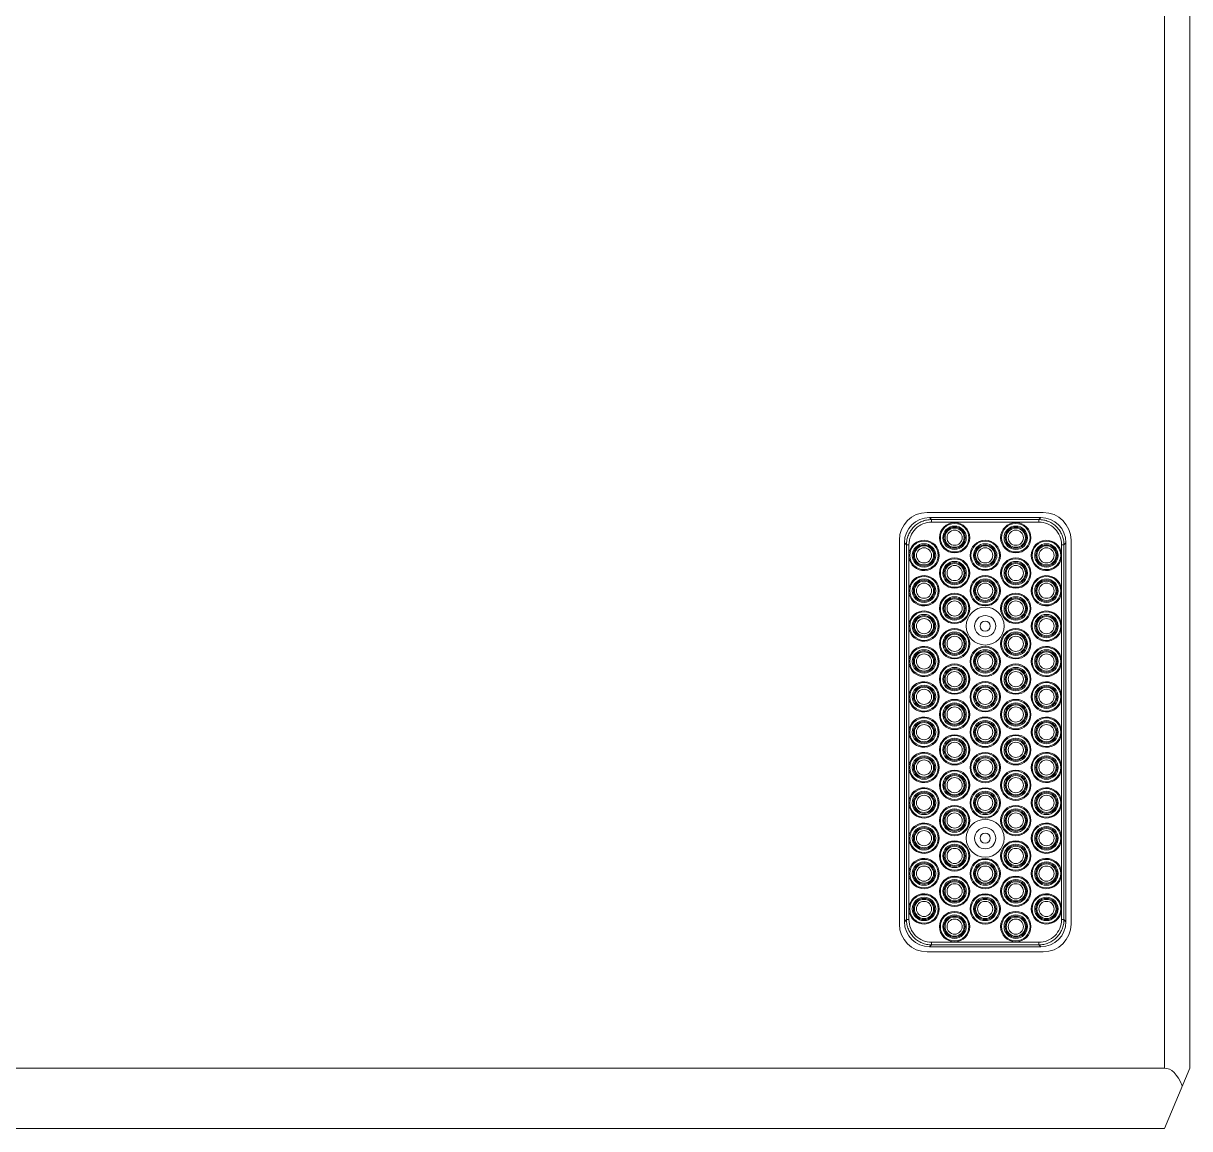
# Model space of a CAD drawing. Header units: millimetres. Extents: x 0 to 3564, y 0 to 2520.
# Drawn here: x 921.1 to 1152.1, y 1652.9 to 1871.8 of the extents above; entities that cross this region are included whole.
import ezdxf

# ---------------------------------------------------------------- set-up
doc = ezdxf.new("R2010")
doc.units = ezdxf.units.MM
doc.layers.get('0').update_dxf_attribs({"lineweight": 13})

msp = doc.modelspace()

# ---------------------------------------------------------------- linework, layer by layer
for p, q in [((1147.08, 2294.94), (1147.08, 1664.94)), ((1152.08, 2294.94), (1152.08, 1664.94)), ((1100.08, 1774.94), (1123.08, 1774.94)), ((1122.6, 1773.94), (1100.56, 1773.94)), ((1100.96, 1773.54), (1100.56, 1773.94)), ((1100.96, 1773.54), (1122.2, 1773.54)), ((1100.96, 1773.54), (1100.96, 1773.04)), ((1122.2, 1773.04), (1100.96, 1773.04)), ((1122.6, 1773.94), (1122.2, 1773.54)), ((1122.2, 1773.04), (1122.2, 1773.54)), ((1094.58, 1693.44), (1094.58, 1769.44)), ((1095.58, 1768.96), (1095.98, 1768.56)), ((1095.58, 1768.96), (1095.58, 1693.92)), ((1096.48, 1768.56), (1095.98, 1768.56)), ((1095.98, 1694.32), (1095.98, 1768.56)), ((1096.48, 1768.56), (1096.48, 1766.78)), ((1127.18, 1768.56), (1126.69, 1768.56)), ((1126.69, 1766.78), (1126.69, 1768.56)), ((1127.18, 1768.56), (1127.58, 1768.96)), ((1127.18, 1768.56), (1127.18, 1694.32)), ((1127.58, 1693.92), (1127.58, 1768.96)), ((1128.58, 1769.44), (1128.58, 1693.44)), ((1096.48, 1766.09), (1096.48, 1759.78)), ((1126.69, 1759.78), (1126.69, 1766.09)), ((1096.48, 1759.09), (1096.48, 1752.78)), ((1126.69, 1752.78), (1126.69, 1759.09)), ((1096.48, 1752.09), (1096.48, 1745.78)), ((1126.69, 1745.78), (1126.69, 1752.09)), ((1096.48, 1745.09), (1096.48, 1738.78)), ((1126.69, 1738.78), (1126.69, 1745.09)), ((1096.48, 1738.09), (1096.48, 1731.78)), ((1126.69, 1731.78), (1126.69, 1738.09)), ((1096.48, 1731.09), (1096.48, 1724.78)), ((1126.69, 1724.78), (1126.69, 1731.09)), ((1096.48, 1724.09), (1096.48, 1717.78)), ((1126.69, 1717.78), (1126.69, 1724.09)), ((1096.48, 1717.09), (1096.48, 1710.78)), ((1126.69, 1710.78), (1126.69, 1717.09)), ((1096.48, 1710.09), (1096.48, 1703.78)), ((1126.69, 1703.78), (1126.69, 1710.09)), ((1096.48, 1703.09), (1096.48, 1696.78)), ((1126.69, 1696.78), (1126.69, 1703.09)), ((1096.48, 1696.09), (1096.48, 1694.32)), ((1126.69, 1694.32), (1126.69, 1696.09)), ((1095.98, 1694.32), (1095.58, 1693.92)), ((1095.98, 1694.32), (1096.48, 1694.32)), ((1126.69, 1694.32), (1127.18, 1694.32)), ((1127.58, 1693.92), (1127.18, 1694.32)), ((1100.56, 1688.94), (1100.96, 1689.33)), ((1100.56, 1688.94), (1122.6, 1688.94)), ((1100.96, 1689.83), (1122.2, 1689.83)), ((1100.96, 1689.83), (1100.96, 1689.33)), ((1122.2, 1689.33), (1100.96, 1689.33)), ((1122.2, 1689.33), (1122.2, 1689.83)), ((1122.2, 1689.33), (1122.6, 1688.94)), ((1123.08, 1687.94), (1100.08, 1687.94)), ((1147.08, 1664.94), (692.08, 1664.94)), ((1147.08, 1652.94), (1152.08, 1664.94)), ((1147.08, 1652.94), (692.08, 1652.94))]:
    msp.add_line(p, q)
for centre, radius in [((1105.52, 1769.94), 3), ((1105.52, 1769.94), 2.82), ((1105.52, 1769.94), 2.32), ((1105.52, 1769.94), 2.1), ((1117.64, 1769.94), 3), ((1117.64, 1769.94), 2.82), ((1117.64, 1769.94), 2.32), ((1117.64, 1769.94), 2.1), ((1105.52, 1769.94), 1.9), ((1105.52, 1769.94), 1.5), ((1117.64, 1769.94), 1.9), ((1117.64, 1769.94), 1.5), ((1099.46, 1766.44), 2.82), ((1099.46, 1766.44), 2.32), ((1099.46, 1766.44), 2.1), ((1099.46, 1766.44), 1.9), ((1099.46, 1766.44), 1.5), ((1111.58, 1766.44), 3), ((1111.58, 1766.44), 2.82), ((1111.58, 1766.44), 2.32), ((1111.58, 1766.44), 2.1), ((1111.58, 1766.44), 1.9), ((1111.58, 1766.44), 1.5), ((1123.71, 1766.44), 2.82), ((1123.71, 1766.44), 2.32), ((1123.71, 1766.44), 2.1), ((1123.71, 1766.44), 1.9), ((1123.71, 1766.44), 1.5), ((1105.52, 1762.94), 3), ((1105.52, 1762.94), 2.82), ((1105.52, 1762.94), 2.32), ((1105.52, 1762.94), 2.1), ((1117.64, 1762.94), 3), ((1117.64, 1762.94), 2.82), ((1117.64, 1762.94), 2.32), ((1117.64, 1762.94), 2.1), ((1105.52, 1762.94), 1.9), ((1105.52, 1762.94), 1.5), ((1117.64, 1762.94), 1.9), ((1117.64, 1762.94), 1.5), ((1099.46, 1759.44), 2.82), ((1099.46, 1759.44), 2.32), ((1099.46, 1759.44), 2.1), ((1099.46, 1759.44), 1.9), ((1099.46, 1759.44), 1.5), ((1111.58, 1759.44), 3), ((1111.58, 1759.44), 2.82), ((1111.58, 1759.44), 2.32), ((1111.58, 1759.44), 2.1), ((1111.58, 1759.44), 1.9), ((1111.58, 1759.44), 1.5), ((1123.71, 1759.44), 2.82), ((1123.71, 1759.44), 2.32), ((1123.71, 1759.44), 2.1), ((1123.71, 1759.44), 1.9), ((1123.71, 1759.44), 1.5), ((1105.52, 1755.94), 3), ((1105.52, 1755.94), 2.82), ((1105.52, 1755.94), 2.32), ((1105.52, 1755.94), 2.1), ((1117.64, 1755.94), 3), ((1117.64, 1755.94), 2.82), ((1117.64, 1755.94), 2.32), ((1117.64, 1755.94), 2.1), ((1105.52, 1755.94), 1.9), ((1105.52, 1755.94), 1.5), ((1111.58, 1752.44), 3.75), ((1117.64, 1755.94), 1.9), ((1117.64, 1755.94), 1.5), ((1099.46, 1752.44), 2.82), ((1099.46, 1752.44), 2.32), ((1099.46, 1752.44), 2.1), ((1099.46, 1752.44), 1.9), ((1099.46, 1752.44), 1.5), ((1111.58, 1752.44), 2.1), ((1111.58, 1752.44), 1), ((1123.71, 1752.44), 2.82), ((1123.71, 1752.44), 2.32), ((1123.71, 1752.44), 2.1), ((1123.71, 1752.44), 1.9), ((1123.71, 1752.44), 1.5), ((1105.52, 1748.94), 3), ((1105.52, 1748.94), 2.82), ((1105.52, 1748.94), 2.32), ((1117.64, 1748.94), 3), ((1117.64, 1748.94), 2.82), ((1117.64, 1748.94), 2.32), ((1105.52, 1748.94), 2.1), ((1105.52, 1748.94), 1.9), ((1105.52, 1748.94), 1.5), ((1117.64, 1748.94), 2.1), ((1117.64, 1748.94), 1.9), ((1117.64, 1748.94), 1.5), ((1099.46, 1745.44), 2.82), ((1099.46, 1745.44), 2.32), ((1099.46, 1745.44), 2.1), ((1099.46, 1745.44), 1.9), ((1099.46, 1745.44), 1.5), ((1111.58, 1745.44), 3), ((1111.58, 1745.44), 2.82), ((1111.58, 1745.44), 2.32), ((1111.58, 1745.44), 2.1), ((1111.58, 1745.44), 1.9), ((1111.58, 1745.44), 1.5), ((1123.71, 1745.44), 2.82), ((1123.71, 1745.44), 2.32), ((1123.71, 1745.44), 2.1), ((1123.71, 1745.44), 1.9), ((1123.71, 1745.44), 1.5), ((1105.52, 1741.94), 3), ((1105.52, 1741.94), 2.82), ((1105.52, 1741.94), 2.32), ((1117.64, 1741.94), 3), ((1117.64, 1741.94), 2.82), ((1117.64, 1741.94), 2.32), ((1105.52, 1741.94), 2.1), ((1105.52, 1741.94), 1.9), ((1105.52, 1741.94), 1.5), ((1117.64, 1741.94), 2.1), ((1117.64, 1741.94), 1.9), ((1117.64, 1741.94), 1.5), ((1099.46, 1738.44), 2.82), ((1099.46, 1738.44), 2.32), ((1099.46, 1738.44), 2.1), ((1099.46, 1738.44), 1.9), ((1099.46, 1738.44), 1.5), ((1111.58, 1738.44), 3), ((1111.58, 1738.44), 2.82), ((1111.58, 1738.44), 2.32), ((1111.58, 1738.44), 2.1), ((1111.58, 1738.44), 1.9), ((1111.58, 1738.44), 1.5), ((1123.71, 1738.44), 2.82), ((1123.71, 1738.44), 2.32), ((1123.71, 1738.44), 2.1), ((1123.71, 1738.44), 1.9), ((1123.71, 1738.44), 1.5), ((1105.52, 1734.94), 3), ((1105.52, 1734.94), 2.82), ((1105.52, 1734.94), 2.32), ((1117.64, 1734.94), 3), ((1117.64, 1734.94), 2.82), ((1117.64, 1734.94), 2.32), ((1105.52, 1734.94), 2.1), ((1105.52, 1734.94), 1.9), ((1105.52, 1734.94), 1.5), ((1117.64, 1734.94), 2.1), ((1117.64, 1734.94), 1.9), ((1117.64, 1734.94), 1.5), ((1099.46, 1731.44), 2.82), ((1099.46, 1731.44), 2.32), ((1099.46, 1731.44), 2.1), ((1099.46, 1731.44), 1.9), ((1099.46, 1731.44), 1.5), ((1111.58, 1731.44), 3), ((1111.58, 1731.44), 2.82), ((1111.58, 1731.44), 2.32), ((1111.58, 1731.44), 2.1), ((1111.58, 1731.44), 1.9), ((1111.58, 1731.44), 1.5), ((1123.71, 1731.44), 2.82), ((1123.71, 1731.44), 2.32), ((1123.71, 1731.44), 2.1), ((1123.71, 1731.44), 1.9), ((1123.71, 1731.44), 1.5), ((1105.52, 1727.94), 3), ((1105.52, 1727.94), 2.82), ((1117.64, 1727.94), 3), ((1117.64, 1727.94), 2.82), ((1105.52, 1727.94), 2.32), ((1105.52, 1727.94), 2.1), ((1105.52, 1727.94), 1.9), ((1105.52, 1727.94), 1.5), ((1117.64, 1727.94), 2.32), ((1117.64, 1727.94), 2.1), ((1117.64, 1727.94), 1.9), ((1117.64, 1727.94), 1.5), ((1099.46, 1724.44), 2.82), ((1099.46, 1724.44), 2.32), ((1099.46, 1724.44), 2.1), ((1099.46, 1724.44), 1.9), ((1099.46, 1724.44), 1.5), ((1111.58, 1724.44), 3), ((1111.58, 1724.44), 2.82), ((1111.58, 1724.44), 2.32), ((1111.58, 1724.44), 2.1), ((1111.58, 1724.44), 1.9), ((1111.58, 1724.44), 1.5), ((1123.71, 1724.44), 2.82), ((1123.71, 1724.44), 2.32), ((1123.71, 1724.44), 2.1), ((1123.71, 1724.44), 1.9), ((1123.71, 1724.44), 1.5), ((1105.52, 1720.94), 3), ((1105.52, 1720.94), 2.82), ((1117.64, 1720.94), 3), ((1117.64, 1720.94), 2.82), ((1105.52, 1720.94), 2.32), ((1105.52, 1720.94), 2.1), ((1105.52, 1720.94), 1.9), ((1105.52, 1720.94), 1.5), ((1117.64, 1720.94), 2.32), ((1117.64, 1720.94), 2.1), ((1117.64, 1720.94), 1.9), ((1117.64, 1720.94), 1.5), ((1099.46, 1717.44), 2.82), ((1099.46, 1717.44), 2.32), ((1099.46, 1717.44), 2.1), ((1099.46, 1717.44), 1.9), ((1099.46, 1717.44), 1.5), ((1111.58, 1717.44), 3), ((1111.58, 1717.44), 2.82), ((1111.58, 1717.44), 2.32), ((1111.58, 1717.44), 2.1), ((1111.58, 1717.44), 1.9), ((1111.58, 1717.44), 1.5), ((1123.71, 1717.44), 2.82), ((1123.71, 1717.44), 2.32), ((1123.71, 1717.44), 2.1), ((1123.71, 1717.44), 1.9), ((1123.71, 1717.44), 1.5), ((1105.52, 1713.94), 3), ((1105.52, 1713.94), 2.82), ((1117.64, 1713.94), 3), ((1117.64, 1713.94), 2.82), ((1105.52, 1713.94), 2.32), ((1105.52, 1713.94), 2.1), ((1105.52, 1713.94), 1.9), ((1105.52, 1713.94), 1.5), ((1111.58, 1710.44), 3.75), ((1117.64, 1713.94), 2.32), ((1117.64, 1713.94), 2.1), ((1117.64, 1713.94), 1.9), ((1117.64, 1713.94), 1.5), ((1099.46, 1710.44), 2.82), ((1099.46, 1710.44), 2.32), ((1099.46, 1710.44), 2.1), ((1099.46, 1710.44), 1.9), ((1099.46, 1710.44), 1.5), ((1111.58, 1710.44), 2.1), ((1123.71, 1710.44), 2.82), ((1123.71, 1710.44), 2.32), ((1123.71, 1710.44), 2.1), ((1123.71, 1710.44), 1.9), ((1123.71, 1710.44), 1.5), ((1105.52, 1706.94), 3), ((1105.52, 1706.94), 2.82), ((1111.58, 1710.44), 1), ((1117.64, 1706.94), 3), ((1117.64, 1706.94), 2.82), ((1105.52, 1706.94), 2.32), ((1105.52, 1706.94), 2.1), ((1105.52, 1706.94), 1.9), ((1105.52, 1706.94), 1.5), ((1117.64, 1706.94), 2.32), ((1117.64, 1706.94), 2.1), ((1117.64, 1706.94), 1.9), ((1117.64, 1706.94), 1.5), ((1099.46, 1703.44), 2.82), ((1099.46, 1703.44), 2.32), ((1099.46, 1703.44), 2.1), ((1099.46, 1703.44), 1.9), ((1099.46, 1703.44), 1.5), ((1111.58, 1703.44), 3), ((1111.58, 1703.44), 2.82), ((1111.58, 1703.44), 2.32), ((1111.58, 1703.44), 2.1), ((1111.58, 1703.44), 1.9), ((1111.58, 1703.44), 1.5), ((1123.71, 1703.44), 2.82), ((1123.71, 1703.44), 2.32), ((1123.71, 1703.44), 2.1), ((1123.71, 1703.44), 1.9), ((1123.71, 1703.44), 1.5), ((1105.52, 1699.94), 3), ((1105.52, 1699.94), 2.82), ((1117.64, 1699.94), 3), ((1117.64, 1699.94), 2.82), ((1105.52, 1699.94), 2.32), ((1105.52, 1699.94), 2.1), ((1105.52, 1699.94), 1.9), ((1105.52, 1699.94), 1.5), ((1117.64, 1699.94), 2.32), ((1117.64, 1699.94), 2.1), ((1117.64, 1699.94), 1.9), ((1117.64, 1699.94), 1.5), ((1099.46, 1696.44), 2.82), ((1099.46, 1696.44), 2.32), ((1099.46, 1696.44), 2.1), ((1099.46, 1696.44), 1.9), ((1111.58, 1696.44), 3), ((1111.58, 1696.44), 2.82), ((1111.58, 1696.44), 2.32), ((1111.58, 1696.44), 2.1), ((1111.58, 1696.44), 1.9), ((1123.71, 1696.44), 2.82), ((1123.71, 1696.44), 2.32), ((1123.71, 1696.44), 2.1), ((1123.71, 1696.44), 1.9), ((1099.46, 1696.44), 1.5), ((1105.52, 1692.94), 3), ((1105.52, 1692.94), 2.82), ((1111.58, 1696.44), 1.5), ((1117.64, 1692.94), 3), ((1117.64, 1692.94), 2.82), ((1123.71, 1696.44), 1.5), ((1105.52, 1692.94), 2.32), ((1105.52, 1692.94), 2.1), ((1105.52, 1692.94), 1.9), ((1105.52, 1692.94), 1.5), ((1117.64, 1692.94), 2.32), ((1117.64, 1692.94), 2.1), ((1117.64, 1692.94), 1.9), ((1117.64, 1692.94), 1.5)]:
    msp.add_circle(centre, radius)
for centre, radius, start, end in [((1100.08, 1769.44), 5.5, 90, 180), ((1123.08, 1769.44), 5.5, 0, 90), ((1099.46, 1766.44), 3, 186.6138, 173.3862), ((1123.71, 1766.44), 3, 6.6138, 353.3862), ((1099.46, 1766.44), 3, 173.3861, 179.9943), ((1099.46, 1766.44), 3, 180.0057, 186.6139), ((1123.7, 1766.44), 3, 0.0057, 6.6139), ((1123.7, 1766.44), 3, 353.3861, 359.9943), ((1099.46, 1759.44), 3, 186.6138, 173.3862), ((1123.71, 1759.44), 3, 6.6138, 353.3862), ((1099.46, 1759.44), 3, 173.3861, 179.9943), ((1099.46, 1759.44), 3, 180.0057, 186.6139), ((1123.7, 1759.44), 3, 0.0057, 6.6139), ((1123.7, 1759.44), 3, 353.3861, 359.9943), ((1099.46, 1752.44), 3, 186.6138, 173.3862), ((1123.71, 1752.44), 3, 6.6138, 353.3862), ((1099.46, 1752.44), 3, 173.3861, 179.9943), ((1099.46, 1752.44), 3, 180.0057, 186.6139), ((1123.7, 1752.44), 3, 0.0057, 6.6139), ((1123.7, 1752.44), 3, 353.3861, 359.9943), ((1099.46, 1745.44), 3, 186.6138, 173.3862), ((1123.71, 1745.44), 3, 6.6138, 353.3862), ((1099.46, 1745.44), 3, 173.3861, 179.9943), ((1099.46, 1745.44), 3, 180.0057, 186.6139), ((1123.7, 1745.44), 3, 0.0057, 6.6139), ((1123.7, 1745.44), 3, 353.3861, 359.9943), ((1099.46, 1738.44), 3, 186.6138, 173.3862), ((1123.71, 1738.44), 3, 6.6138, 353.3862), ((1099.46, 1738.44), 3, 173.3861, 179.9943), ((1099.46, 1738.44), 3, 180.0057, 186.6139), ((1123.7, 1738.44), 3, 0.0057, 6.6139), ((1123.7, 1738.44), 3, 353.3861, 359.9943), ((1099.46, 1731.44), 3, 186.6138, 173.3862), ((1123.71, 1731.44), 3, 6.6138, 353.3862), ((1099.46, 1731.44), 3, 173.3855, 179.9938), ((1099.46, 1731.44), 3, 180.0062, 186.6145), ((1123.7, 1731.44), 3, 0.0062, 6.6145), ((1123.7, 1731.44), 3, 353.3855, 359.9938), ((1099.46, 1724.44), 3, 186.6138, 173.3862), ((1123.71, 1724.44), 3, 6.6138, 353.3862), ((1099.46, 1724.44), 3, 173.3861, 179.9943), ((1099.46, 1724.44), 3, 180.0057, 186.6139), ((1123.7, 1724.44), 3, 0.0057, 6.6139), ((1123.7, 1724.44), 3, 353.3861, 359.9943), ((1099.46, 1717.44), 3, 186.6138, 173.3862), ((1123.71, 1717.44), 3, 6.6138, 353.3862), ((1099.46, 1717.44), 3, 173.3861, 179.9943), ((1099.46, 1717.44), 3, 180.0057, 186.6139), ((1123.7, 1717.44), 3, 0.0057, 6.6139), ((1123.7, 1717.44), 3, 353.3861, 359.9943), ((1099.46, 1710.44), 3, 186.6138, 173.3862), ((1123.71, 1710.44), 3, 6.6138, 353.3862), ((1099.46, 1710.44), 3, 173.3861, 179.9943), ((1099.46, 1710.44), 3, 180.0057, 186.6139), ((1123.7, 1710.44), 3, 0.0057, 6.6139), ((1123.7, 1710.44), 3, 353.3861, 359.9943), ((1099.46, 1703.44), 3, 186.6138, 173.3862), ((1123.71, 1703.44), 3, 6.6138, 353.3862), ((1099.46, 1703.44), 3, 173.3861, 179.9943), ((1099.46, 1703.44), 3, 180.0057, 186.6139), ((1123.7, 1703.44), 3, 0.0057, 6.6139), ((1123.7, 1703.44), 3, 353.3861, 359.9943), ((1099.46, 1696.44), 3, 186.6138, 173.3862), ((1123.71, 1696.44), 3, 6.6138, 353.3862), ((1099.46, 1696.44), 3, 173.3861, 179.9943), ((1099.46, 1696.44), 3, 180.0057, 186.6139), ((1123.7, 1696.44), 3, 0.0057, 6.6139), ((1123.7, 1696.44), 3, 353.3861, 359.9943), ((1100.08, 1693.44), 5.5, 180, 270), ((1123.08, 1693.44), 5.5, 270, 0)]:
    msp.add_arc(centre, radius, start, end)
for centre, major_axis, ratio, start_param, end_param in [((1100.6, 1768.92), (3.56, -3.56), 0.992433, 2.359993, 3.923193), ((1122.56, 1768.92), (3.56, 3.56), 0.992433, -0.7816, 0.7816), ((1100.6, 1693.96), (3.56, 3.56), 0.992433, 2.359993, 3.923193), ((1122.56, 1693.96), (3.56, -3.56), 0.992433, -0.7816, 0.7816), ((1147.08, 1652.94), (0, 12), 0.416667, -0.785398, 0)]:
    msp.add_ellipse(centre, major_axis=major_axis, ratio=ratio, start_param=start_param, end_param=end_param)
for points, knots in [([(1100.96, 1773.54), (1100.63, 1773.54), (1099.98, 1773.47), (1099.04, 1773.19), (1098.17, 1772.73), (1097.41, 1772.1), (1096.79, 1771.34), (1096.33, 1770.48), (1096.04, 1769.54), (1095.98, 1768.88), (1095.98, 1768.56)], [0, 0, 0, 0, 0.124999, 0.249999, 0.374999, 0.5, 0.625001, 0.750001, 0.875001, 1, 1, 1, 1]), ([(1096.48, 1768.56), (1096.48, 1769.14), (1096.71, 1770.32), (1097.71, 1771.81), (1099.2, 1772.81), (1100.38, 1773.04), (1100.96, 1773.04)], [0, 0, 0, 0, 0.250021, 0.499979, 0.749947, 1, 1, 1, 1]), ([(1122.2, 1773.54), (1122.53, 1773.54), (1123.18, 1773.47), (1124.12, 1773.19), (1124.99, 1772.73), (1125.75, 1772.1), (1126.37, 1771.34), (1126.83, 1770.48), (1127.12, 1769.54), (1127.18, 1768.88), (1127.18, 1768.56)], [0, 0, 0, 0, 0.124998, 0.249998, 0.374999, 0.5, 0.625002, 0.750002, 0.875002, 1, 1, 1, 1]), ([(1122.2, 1773.04), (1122.79, 1773.04), (1123.97, 1772.81), (1125.46, 1771.81), (1126.45, 1770.32), (1126.69, 1769.14), (1126.69, 1768.56)], [0, 0, 0, 0, 0.250053, 0.500021, 0.749979, 1, 1, 1, 1]), ([(1100.96, 1689.33), (1100.63, 1689.33), (1099.98, 1689.4), (1099.04, 1689.68), (1098.17, 1690.15), (1097.41, 1690.77), (1096.79, 1691.53), (1096.33, 1692.4), (1096.04, 1693.34), (1095.98, 1693.99), (1095.98, 1694.32)], [0, 0, 0, 0, 0.124998, 0.249998, 0.374999, 0.5, 0.625002, 0.750002, 0.875002, 1, 1, 1, 1]), ([(1100.96, 1689.83), (1100.38, 1689.83), (1099.2, 1690.06), (1097.71, 1691.06), (1096.71, 1692.55), (1096.48, 1693.73), (1096.48, 1694.32)], [0, 0, 0, 0, 0.250053, 0.500021, 0.749979, 1, 1, 1, 1]), ([(1126.69, 1694.32), (1126.69, 1693.73), (1126.45, 1692.55), (1125.46, 1691.06), (1123.97, 1690.06), (1122.79, 1689.83), (1122.2, 1689.83)], [0, 0, 0, 0, 0.250021, 0.499979, 0.749947, 1, 1, 1, 1]), ([(1122.2, 1689.33), (1122.53, 1689.33), (1123.18, 1689.4), (1124.12, 1689.68), (1124.99, 1690.15), (1125.75, 1690.77), (1126.37, 1691.53), (1126.83, 1692.4), (1127.12, 1693.34), (1127.18, 1693.99), (1127.18, 1694.32)], [0, 0, 0, 0, 0.124999, 0.249999, 0.374999, 0.5, 0.625001, 0.750001, 0.875001, 1, 1, 1, 1])]:
    msp.add_open_spline(points, degree=3, knots=knots)

doc.saveas('drawing.dxf')
